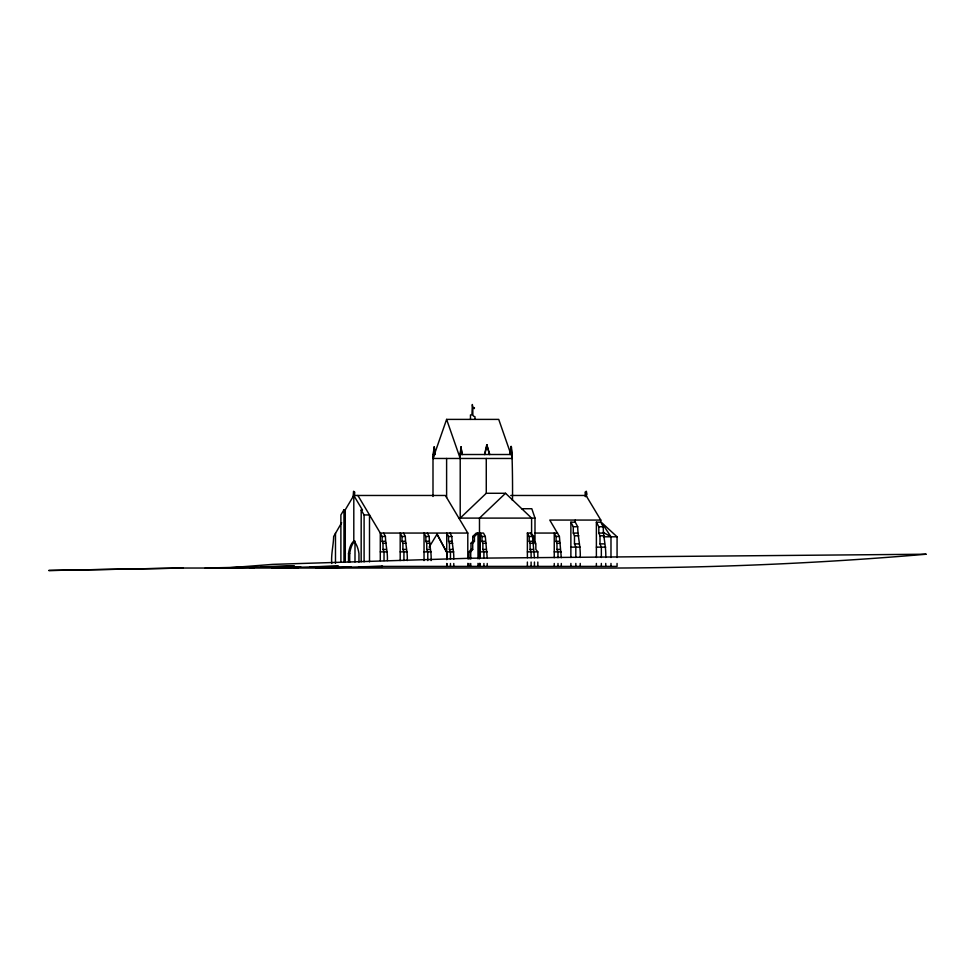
<?xml version="1.0" encoding="UTF-8"?>
<svg xmlns="http://www.w3.org/2000/svg" width="975" height="975" viewBox="0 0 975 975"><rect width="100%" height="100%" fill="white"/><g stroke="black" fill="none" stroke-linecap="round" stroke-linejoin="round"><path stroke-width="1.46" d="M361.164 561.832L361.189 510.059L362.493 510.059L353.803 495.471L345.284 509.767L345.284 561.929M432.997 454.508L434.326 447.038L435.289 454.508L432.997 454.508L432.997 496.494M434.326 447.038L433.363 458.469M510.12 454.508C512.387 420.505 512.923 503.99 512.326 500.212M510.425 454.508L511.375 447.038M459.908 457.592L460.956 447.038L462.308 454.508M461.26 447.038L460.212 454.508L460.212 518.103L486.269 493.277L505.538 493.277L531.594 518.103L531.594 536.213M484.502 454.508L486.781 444.771L489.791 454.508M484.807 454.508L487.086 444.771M510.547 453.338L498.725 419.396L446.611 419.396L432.997 458.469L512.326 458.469L511.071 447.038M341.652 522.71L333.657 536.494C333.438 545.561 330.976 554.202 331.756 563.489M345.284 509.767L343.968 509.767L340.884 514.946L340.884 561.856M585.366 495.288L585.085 492.156L586.341 491.242L586.962 494.301L586.292 494.301L586.572 496.409L586.012 495.471L585.366 496.555L586.012 495.471L600.795 520.065L600.795 522.186L603.208 526.744C603.293 537.14 606.267 546.975 605.743 557.505M429.146 547.133L437.044 534.154L446.916 552.654L446.916 559.528M469.012 559.138L469.012 551.874L470.986 549.425L470.986 543.294L472.741 541.271L472.741 536.494L476.288 533.057L478.006 533.057L478.006 558.821M470.73 559.138L470.73 551.874L472.704 549.425L472.704 543.294L474.447 541.271L474.447 536.494L478.006 533.057M505.538 493.277L479.481 518.103L479.481 558.858M253.573 566.95L205.213 568.035L227.358 567.938L272.817 564.367L471.181 558.224L926.25 554.214C811.761 564.05 696.832 568.535 581.929 568.035L183.105 568.035L48.75 570.497L183.324 568.035M227.358 567.938L294.377 566.036L261.129 566.78M271.647 568.035L338.532 566.195L309.867 566.792M315.973 568.035L382.7 566.353L358.605 566.816M249.539 568.035L254.061 567.938M275.182 567.511L300.824 566.975M293.865 568.035L298.387 567.95M319.459 567.548L351.073 566.95M459.908 454.508L512.326 454.508M510.766 495.471L586.012 495.471M521.625 508.731L531.802 508.731L534.995 518.103L534.995 543.758M361.189 510.059L364.102 514.946L369.501 514.946L369.501 561.856M458.872 518.103L534.995 518.103M600.795 520.065L549.766 520.065L559.406 536.494L561.308 557.688M570.875 557.505L570.875 522.186L575.274 522.186L577.7 526.744C577.785 537.14 580.759 546.975 580.235 557.505M596.383 557.505L596.383 522.186L600.795 522.186M570.875 522.186L573.288 526.744L577.7 526.744M596.383 522.186L598.808 526.744L603.208 526.744M467.793 558.821L467.793 533.057L380.287 533.057L357.886 495.471M480.163 557.688L480.163 533.057L483.49 533.057L485.318 536.494L487.22 557.688M527.378 557.688L527.378 533.057L530.705 533.057L532.521 536.494L534.434 557.688M534.848 533.057L557.578 533.057M573.288 526.744L573.288 533.069L577.7 533.069M598.808 526.744L598.808 533.069L603.208 533.069M437.044 534.154L446.916 552.654M573.288 533.069L574.482 535.763L578.894 535.763M598.808 533.069L599.991 535.763L604.403 535.763M380.287 560.588L380.287 533.057L382.115 536.494L385.442 536.494C385.527 544.623 387.855 552.325 387.355 560.588M400.189 560.588L400.189 533.057L402.017 536.494L405.344 536.494C405.429 544.623 407.757 552.325 407.245 560.588M424.04 560.588L424.04 533.057L425.868 536.494L429.195 536.494C429.28 544.623 431.608 552.325 431.096 560.588M446.721 559.528L446.721 533.057L448.549 536.494L451.864 536.494C451.913 544.16 454.094 551.387 453.777 559.138M472.741 536.494L474.447 536.494M480.163 533.057L481.991 536.494L485.318 536.494M527.378 533.057L529.206 536.494L532.521 536.494M554.251 557.688L554.251 533.057L556.079 536.494L559.406 536.494M603.428 536.798L617.065 536.798L617.065 557.517M382.115 536.494L382.115 541.271L385.442 541.271M402.017 536.494L402.017 541.271L405.344 541.271M425.868 536.494L425.868 541.271L429.195 541.271M448.549 536.494L448.549 541.271L451.864 541.271M472.741 541.271L474.447 541.271M481.991 536.494L481.991 541.271L485.318 541.271M529.206 536.494L529.206 541.271L532.521 541.271M556.079 536.494L556.079 541.271L559.406 541.271M382.115 541.271L383.017 543.294L386.332 543.294M402.017 541.271L402.907 543.294L406.234 543.294M425.868 541.271L426.758 543.294L430.085 543.294M448.549 541.271L449.438 543.294L452.766 543.294M470.986 543.294L472.704 543.294M481.991 541.271L482.881 543.294L486.208 543.294M529.206 541.271L530.095 543.294L533.423 543.294M556.079 541.271L556.969 543.294L560.296 543.294M574.482 535.763L574.482 543.879L578.894 543.879M599.991 535.763L599.991 543.879L604.403 543.879M570.875 547.133L580.235 547.133M596.383 547.133L605.743 547.133M383.017 543.294L383.017 549.425L386.332 549.425M402.907 543.294L402.907 549.425L406.234 549.425M426.758 543.294L426.758 549.425L430.085 549.425M449.438 543.294L449.438 549.425L452.766 549.425M470.986 549.425L472.704 549.425M482.881 543.294L482.881 549.425L486.208 549.425M530.095 543.294L530.095 549.425L533.423 549.425M556.969 543.294L556.969 549.425L560.296 549.425M380.287 551.874L387.355 551.874M400.189 551.874L407.245 551.874M424.04 551.874L431.096 551.874M446.721 551.874L453.777 551.874M469.012 551.874L470.73 551.874M480.163 551.874L487.22 551.874M527.378 551.874L537.822 551.874L537.822 557.688M554.251 551.874L561.308 551.874M348.514 562.136L348.514 553.593L349.708 553.593A18.915 8.641 -90 0 1 354.376 541.673M381.53 566.402L617.065 566.402L617.065 563.44M603.135 532.301L610.984 536.798L610.984 557.517M617.065 536.798L601.624 522.576L610.984 536.798M530.546 533.057L534.093 536.494L534.093 541.271L535.848 543.294L535.848 549.425L537.822 551.874M467.793 533.057L445.392 495.471L353.803 495.471L353.803 541.113A20.182 9.226 -90 0 1 358.958 553.593L358.958 562.136M450.048 533.057L451.864 536.494M427.367 533.057L429.195 536.494M403.516 533.057L405.344 536.494M383.614 533.057L385.442 536.494M599.991 543.879L601.343 547.133L601.343 557.505M574.482 543.879L575.823 547.133L575.823 557.505M556.969 549.425L557.992 551.874L557.992 557.688M530.095 549.425L531.107 551.874L531.107 557.688M482.881 549.425L483.905 551.874L483.905 557.688M449.438 549.425L450.45 551.874L450.45 559.138M426.758 549.425L427.781 551.874L427.781 560.588M402.907 549.425L403.93 551.874L403.93 560.588M383.017 549.425L384.028 551.874L384.028 560.588M446.611 419.396L460.212 458.469M486.781 444.771L489.474 454.508M460.956 447.038L461.992 454.508M433.96 447.038L434.545 451.523M610.984 563.44L610.984 566.402M605.743 563.44L605.743 566.402M601.343 563.44L601.343 566.402M596.383 563.44L596.383 566.402M580.235 563.44L580.235 566.402M575.823 563.44L575.823 566.402M575.274 520.065L575.274 522.186M570.875 563.44L570.875 566.402M561.308 563.489L561.308 566.402M557.992 563.489L557.992 566.402M554.251 563.489L554.251 566.402M537.822 562.039L537.822 566.402M534.434 562.039L534.434 566.402M531.107 562.039L531.107 566.402M527.378 562.039L527.378 566.402M487.22 563.489L487.22 566.402M486.269 458.469L486.269 493.277M483.905 563.489L483.905 566.402M480.163 563.489L480.163 566.402M479.481 563.379L479.481 566.402M478.006 563.367L478.006 566.402M474.983 419.396L474.983 416.776L473.399 416.057L472.826 414.582L472.826 408.513L473.277 407.611L474.082 408.635L474.459 407.903L472.729 406.965L472.327 404.503L471.949 414.923L470.474 414.923L470.474 419.396M470.73 563.489L470.73 566.402M469.012 563.489L469.012 566.402M467.793 563.367L467.793 566.402M453.777 563.489L453.777 566.402M450.45 563.489L450.45 566.402M446.916 563.648L446.916 566.402M446.611 458.469L446.611 497.518M446.721 563.489L446.721 566.402M364.102 514.946L364.102 561.856M354.997 561.941L354.997 541.113L353.803 541.113A18.915 8.641 90 0 0 348.514 553.593M354.364 496.421L354.754 492.156L353.547 491.242L353.157 496.555M349.708 553.593L349.708 562.136M343.968 509.767L343.968 561.929M335.485 533.057L335.485 563.367"/></g></svg>
